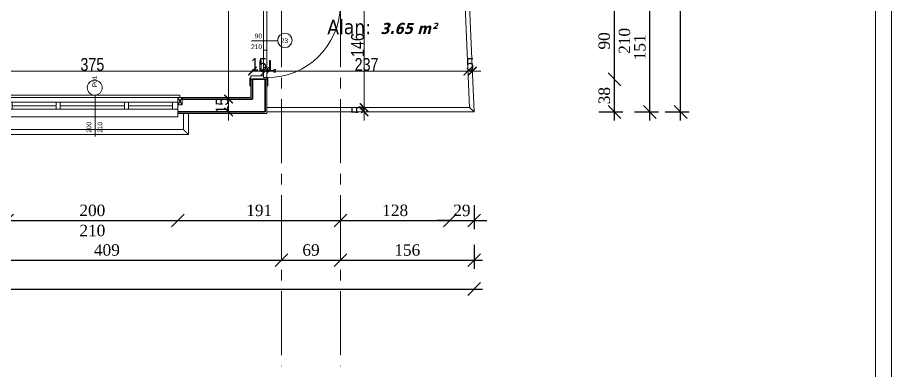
# Model space of a CAD drawing. Header units: millimetres. Extents: x 1373 to 40779, y 1939 to 6439.
# Drawn here: x 15145 to 16168, y 2921 to 3334 of the extents above; entities that cross this region are included whole.
import ezdxf

# ---------------------------------------------------------------- set-up
doc = ezdxf.new("R2010")
doc.units = ezdxf.units.MM
doc.linetypes.add('IMPORT-CENTER2', pattern=[112.5, 75, -12.5, 12.5, -12.5])
for name, color, linetype, lineweight in [('A-ANNO-DIMS', 211, 'Continuous', 18), ('A-AREA-IDEN', 2, 'Continuous', 18), ('A-DOOR', 31, 'Continuous', 18), ('A-DOOR-FRAM', 31, 'Continuous', 18), ('A-DOOR-IDEN', 31, 'Continuous', 18), ('A-FLOR-HRAL', 11, 'Continuous', 18), ('A-GLAZ', 151, 'Continuous', 18), ('A-GLAZ-IDEN', 152, 'Continuous', 18), ('A-GLAZ-SILL', 1, 'Continuous', 9), ('A-WALL', 20, 'Continuous', 9), ('A-WALL-FNSH', 113, 'Continuous', 18), ('ESYA', 3, 'Continuous', 25), ('OLCUIC', 241, 'Continuous', 20), ('S-GRID', 252, 'IMPORT-CENTER2', 5)]:
    doc.layers.add(name, color=color, linetype=linetype, lineweight=lineweight)
doc.layers.add('MASSE', color=7, linetype='Continuous')
doc.styles.add('50', font='arial.ttf', dxfattribs={"width": 0.8})
doc.styles.add('Arial_4', font='arial.ttf', dxfattribs={"height": 5.5})
doc.styles.add('Tahoma_6', font='tahoma.ttf', dxfattribs={"height": 0.17})
doc.styles.add('Tahoma_B_I', font='', dxfattribs={"height": 11})
doc.styles.add('Times New Roman', font='times.ttf', dxfattribs={"height": 13.4})
doc.styles.get('Tahoma_B_I').set_extended_font_data('Tahoma', italic=True, bold=True)
doc.dimstyles.new('2_0_mm_-_Arial', dxfattribs={"dimscale": 30.48, "dimtxt": 14.029207, "dimasz": 0.492126, "dimexe": 0.328084, "dimexo": 0.625, "dimgap": 0.164042, "dimtad": 1, "dimdec": 0, "dimtxsty": 'Times New Roman', "dimblk1": 'OBLIQUE', "dimblk2": 'OBLIQUE', "dimsah": 1, "dimcen": 2.5, "dimdle": 0.328084, "dimazin": 3, "dimtfac": 1, "dimtix": 1, "dimtmove": 0, "dimatfit": 3, "dimfxl": 0.656168, "dimfxlon": 1, "dimtvp": 1, "dimarcsym": 2})
doc.dimstyles.new('2_0_mm_-_Arial_2', dxfattribs={"dimscale": 30.48, "dimtxt": 14.029207, "dimasz": 0.492126, "dimexe": 0.328084, "dimexo": 0.625, "dimgap": 0.164042, "dimtad": 1, "dimdec": 0, "dimtxsty": 'Times New Roman', "dimblk1": 'OBLIQUE', "dimblk2": 'OBLIQUE', "dimsah": 1, "dimcen": 2.5, "dimdle": 0.328084, "dimazin": 3, "dimtfac": 1, "dimtix": 1, "dimtmove": 0, "dimatfit": 3, "dimfxl": 0.656168, "dimfxlon": 1, "dimtvp": 1, "dimarcsym": 2})
doc.dimstyles.new('NERGİS', dxfattribs={"dimtxt": 15, "dimasz": 10, "dimexe": 20, "dimexo": 150, "dimgap": 0, "dimtad": 1, "dimdec": 0, "dimzin": 1, "dimtxsty": '50', "dimblk": 'ARCHTICK', "dimcen": 0, "dimse1": 1, "dimse2": 1, "dimclrd": 56, "dimclrt": 56, "dimazin": 3, "dimtfac": 1, "dimtdec": 0, "dimtix": 1, "dimtmove": 2, "dimatfit": 2, "dimldrblk": 'DOTSMALL', "dimlwd": 0, "dimlwe": -1, "dimarcsym": 0})

# ---------------------------------------------------------------- blocks, each defined once
blk = doc.blocks.new('_MB_KAPI_CAMLI_B - _m_kapı_90_camlı-2079224-1_ NORMAL KAT')
at = {"layer": 'A-DOOR'}
for p, q in [((-44, 95.5), (-48, 95.5)), ((-48, 95.5), (-48, 9.5)), ((-44, 9.5), (-44, 95.5)), ((29, 13.8), (18, 13.8)), ((18, 13.8), (18, 12.4)), ((18, 12.4), (29, 12.4)), ((28, 10.3), (28, 9.5)), ((28.1, 10.3), (28, 10.3)), ((28.7, 10.3), (28, 10.3)), ((28.5, 19.5), (28.5, 17.5)), ((28.5, 19.5), (30, 19.5)), ((28.5, 17.5), (30, 17.5)), ((28.7, 10.3), (31.3, 10.3)), ((28.8, 10.6), (28.8, 10.3)), ((28.9, 10.6), (28.8, 10.6)), ((31.2, 10.6), (28.8, 10.6)), ((29.3, 12.1), (29.3, 10.6)), ((29.5, 17.5), (29.5, 13.6)), ((30, 19.5), (31.5, 19.5)), ((30, 17.5), (31.5, 17.5)), ((30.5, 12.5), (30.5, 17.5)), ((30.7, 10.6), (30.7, 12.1)), ((31.2, 10.6), (31.1, 10.6)), ((31.2, 10.3), (31.2, 10.6)), ((32, 10.3), (31.3, 10.3)), ((31.5, 17.5), (31.5, 19.5)), ((32, 10.3), (31.9, 10.3)), ((32, 9.5), (32, 10.3)), ((-48, 9.5), (-44, 9.5)), ((6, 9.5), (-48, 9.5)), ((-48, 9.5), (-48, 5.5)), ((-48, 5.5), (6, 5.5)), ((6, 5.5), (6, 9.5)), ((6, 9.5), (26, 9.5)), ((26, 5.5), (6, 5.5)), ((29, 2.6), (18, 2.6)), ((18, 2.6), (18, 1.2)), ((18, 1.2), (29, 1.2)), ((38, 9.5), (26, 9.5)), ((26, 9.5), (26, 5.5)), ((26, 5.5), (38, 5.5)), ((27, 9.8), (27, 9.5)), ((27, 9.8), (28, 9.8)), ((28, 5.5), (28, 4.7)), ((28, 4.7), (28.7, 4.7)), ((28, 4.7), (28.1, 4.7)), ((31.3, 4.7), (28.7, 4.7)), ((28.8, 4.7), (28.8, 4.4)), ((28.8, 4.4), (31.2, 4.4)), ((28.8, 4.4), (28.9, 4.4)), ((29.3, 4.4), (29.3, 2.9)), ((30.7, 2.9), (30.7, 4.4)), ((31.1, 4.4), (31.2, 4.4)), ((31.2, 4.4), (31.2, 4.7)), ((31.3, 4.7), (32, 4.7)), ((31.9, 4.7), (32, 4.7)), ((32, 9.8), (33, 9.8)), ((32, 4.7), (32, 5.5)), ((33, 9.5), (33, 9.8)), ((40, 9.5), (38, 9.5)), ((38, 5.5), (38, 9.5))]:
    blk.add_line(p, q, dxfattribs=at)
at = {"layer": 'A-DOOR', "flags": 128}
for points in [[(28.2, 10.3), (28.2, 10.4), (28.3, 10.5), (28.3, 10.5), (28.3, 10.6), (28.4, 10.7), (28.4, 10.7), (28.5, 10.8), (28.5, 10.9), (28.6, 10.9), (28.7, 11), (28.7, 11), (28.8, 11.1), (28.8, 11.1), (28.9, 11.2), (29, 11.2), (29, 11.3), (29.1, 11.3), (29.2, 11.3), (29.2, 11.3)], [(30.7, 12.1), (30.7, 12.2), (30.7, 12.2), (30.7, 12.3), (30.7, 12.4), (30.7, 12.4), (30.7, 12.5), (30.6, 12.6), (30.6, 12.6), (30.6, 12.7), (30.6, 12.8), (30.5, 12.8), (30.5, 12.9), (30.5, 12.9), (30.4, 13), (30.4, 13.1), (30.4, 13.1), (30.3, 13.2), (30.3, 13.2), (30.2, 13.3), (30.2, 13.3), (30.1, 13.4), (30.1, 13.4), (30, 13.5), (30, 13.5), (29.9, 13.5), (29.9, 13.6), (29.8, 13.6), (29.7, 13.6), (29.7, 13.7), (29.6, 13.7), (29.6, 13.7), (29.5, 13.7), (29.4, 13.7), (29.4, 13.8), (29.3, 13.8), (29.2, 13.8), (29.2, 13.8), (29.1, 13.8), (29, 13.8), (29, 13.8)], [(29, 12.4), (29, 12.4), (29, 12.4), (29, 12.4), (29, 12.4), (29.1, 12.4), (29.1, 12.4), (29.1, 12.4), (29.1, 12.4), (29.1, 12.4), (29.1, 12.4), (29.1, 12.4), (29.1, 12.4), (29.1, 12.4), (29.2, 12.4), (29.2, 12.3), (29.2, 12.3), (29.2, 12.3), (29.2, 12.3), (29.2, 12.3), (29.2, 12.3), (29.2, 12.3), (29.2, 12.3), (29.2, 12.3), (29.2, 12.3), (29.3, 12.3), (29.3, 12.3), (29.3, 12.2), (29.3, 12.2), (29.3, 12.2), (29.3, 12.2), (29.3, 12.2), (29.3, 12.2), (29.3, 12.2), (29.3, 12.2), (29.3, 12.2), (29.3, 12.1), (29.3, 12.1), (29.3, 12.1), (29.3, 12.1), (29.3, 12.1)], [(29.2, 11.3), (29.2, 11.3), (29.2, 11.3), (29.2, 11.4), (29.3, 11.4), (29.3, 11.4), (29.3, 11.4), (29.3, 11.4)], [(30.7, 11.4), (30.7, 11.4), (30.7, 11.4), (30.7, 11.4), (30.7, 11.4), (30.8, 11.3), (30.8, 11.3), (30.8, 11.3), (30.8, 11.3)], [(30.8, 11.3), (30.9, 11.3), (30.9, 11.3), (31, 11.2), (31.1, 11.2), (31.2, 11.1), (31.2, 11.1), (31.3, 11), (31.3, 11), (31.4, 10.9), (31.5, 10.9), (31.5, 10.8), (31.6, 10.8), (31.6, 10.7), (31.7, 10.6), (31.7, 10.6), (31.7, 10.5), (31.8, 10.4), (31.8, 10.3), (31.8, 10.3)], [(28, 9.8), (28, 9.9), (28.1, 10), (28.1, 10), (28.1, 10.1)], [(29, 1.2), (29.1, 1.2), (29.1, 1.2), (29.2, 1.2), (29.3, 1.2), (29.3, 1.2), (29.4, 1.2), (29.5, 1.3), (29.5, 1.3), (29.6, 1.3), (29.7, 1.3), (29.7, 1.4), (29.8, 1.4), (29.8, 1.4), (29.9, 1.5), (30, 1.5), (30, 1.5), (30.1, 1.6), (30.1, 1.6), (30.2, 1.7), (30.2, 1.7), (30.3, 1.8), (30.3, 1.8), (30.4, 1.9), (30.4, 1.9), (30.4, 2), (30.5, 2), (30.5, 2.1), (30.5, 2.2), (30.6, 2.2), (30.6, 2.3), (30.6, 2.3), (30.6, 2.4), (30.6, 2.5), (30.7, 2.5), (30.7, 2.6), (30.7, 2.7), (30.7, 2.7), (30.7, 2.8), (30.7, 2.9), (30.7, 2.9)], [(29.3, 2.9), (29.3, 2.9), (29.3, 2.9), (29.3, 2.9), (29.3, 2.9), (29.3, 2.8), (29.3, 2.8), (29.3, 2.8), (29.3, 2.8), (29.3, 2.8), (29.3, 2.8), (29.3, 2.8), (29.3, 2.8), (29.3, 2.8), (29.3, 2.7), (29.2, 2.7), (29.2, 2.7), (29.2, 2.7), (29.2, 2.7), (29.2, 2.7), (29.2, 2.7), (29.2, 2.7), (29.2, 2.7), (29.2, 2.7), (29.2, 2.7), (29.2, 2.6), (29.2, 2.6), (29.1, 2.6), (29.1, 2.6), (29.1, 2.6), (29.1, 2.6), (29.1, 2.6), (29.1, 2.6), (29.1, 2.6), (29.1, 2.6), (29.1, 2.6), (29, 2.6), (29, 2.6), (29, 2.6), (29, 2.6), (29, 2.6)], [(31.9, 10), (31.9, 10), (32, 9.9), (32, 9.8), (32, 9.8)]]:
    blk.add_lwpolyline(points, dxfattribs=at)
at = {"layer": 'A-DOOR'}
blk.add_circle((-48.1, 10.3), 0.42, dxfattribs=at)
blk.add_arc((-48, 9.5), 86, 0, 88.6357, dxfattribs=at)
at = {"layer": 'A-DOOR-FRAM'}
for p, q in [((-48.5, 10.5), (-57.5, 10.5)), ((-57.5, 10.5), (-57.5, 9.5)), ((-48.5, 9.5), (-48.5, 10.5)), ((47.5, 10.5), (38.5, 10.5)), ((38.5, 10.5), (38.5, 9.5)), ((47.5, 9.5), (47.5, 10.5)), ((-57.5, 9.5), (-48.5, 9.5)), ((-48, 9.5), (-50, 9.5)), ((-50, 9.5), (-50, -9.5)), ((-48, 5.5), (-48, 9.5)), ((-46, 5.5), (-48, 5.5)), ((-46, -9.5), (-46, 5.5)), ((38, 5.5), (36, 5.5)), ((36, 5.5), (36, -9.5)), ((40, 9.5), (38, 9.5)), ((38, 9.5), (38, 5.5)), ((38.5, 9.5), (47.5, 9.5)), ((40, -9.5), (40, 9.5)), ((-48.5, -9.5), (-57.5, -9.5)), ((-57.5, -9.5), (-57.5, -10.5)), ((-50, -9.5), (-46, -9.5)), ((-48.5, -10.5), (-48.5, -9.5)), ((36, -9.5), (40, -9.5)), ((47.5, -9.5), (38.5, -9.5)), ((38.5, -9.5), (38.5, -10.5)), ((47.5, -10.5), (47.5, -9.5)), ((-57.5, -10.5), (-48.5, -10.5)), ((38.5, -10.5), (47.5, -10.5))]:
    blk.add_line(p, q, dxfattribs=at)
blk = doc.blocks.new('Tpl Variable Casement1 - _FRANSUZ-2080562-1_ NORMAL KAT')
at = {"layer": 'A-GLAZ'}
for p, q in [((-166.1, 34.9), (-166.1, 10.3)), ((59.1, 34.9), (-166.1, 34.9)), ((59.1, 10.3), (59.1, 34.9)), ((-160.1, 10.3), (-160.1, 28.9)), ((-160.1, 28.9), (53.1, 28.9)), ((53.1, 28.9), (53.1, 10.3)), ((-153.5, 14.1), (-153.5, -3)), ((46.5, 14.1), (-153.5, 14.1)), ((46.5, 14.1), (-153.5, 14.1)), ((-153.5, 14.1), (-153.5, -8.7)), ((46.5, -3), (46.5, 14.1)), ((46.5, -8.7), (46.5, 14.1)), ((-158.5, -8.4), (-153.5, 0.1)), ((-153.5, -8.4), (-158.5, 0.1)), ((-158.5, 0.1), (-158.5, -8.4)), ((-153.5, 0.1), (-158.5, 0.1)), ((46.5, 5.3), (-153.5, 5.3)), ((-153.5, 5.3), (-153.5, -3)), ((-153.5, -8.4), (-153.5, 0.1)), ((-147.5, -3), (-147.5, 5.3)), ((-147.5, 1.2), (-96, 1.2)), ((-96, -3), (-96, 5.3)), ((-91, -3), (-91, 5.3)), ((-91, 1.2), (-16, 1.2)), ((-16, -3), (-16, 5.3)), ((-11, -3), (-11, 5.3)), ((-11, 1.2), (40.5, 1.2)), ((40.5, -3), (40.5, 5.3)), ((46.5, -3), (46.5, 5.3)), ((51.5, -8.4), (46.5, 0.1)), ((46.5, -8.4), (51.5, 0.1)), ((46.5, -8.4), (46.5, 0.1)), ((46.5, 0.1), (51.5, 0.1)), ((51.5, 0.1), (51.5, -8.4)), ((-158.5, -8.4), (-153.5, -8.4)), ((-156, -8.7), (-156, -11.2)), ((-153.5, -3), (46.5, -3)), ((-153.5, -3), (46.5, -3)), ((-153.5, -8.7), (46.5, -8.7)), ((51.5, -8.4), (46.5, -8.4)), ((49, -11.2), (49, -8.7)), ((-156, -11.2), (49, -11.2))]:
    blk.add_line(p, q, dxfattribs=at)
for points in [[(-160.1, 28.9), (-160.1, 28.9), (-160.1, 29), (-160.3, 29.1), (-160.5, 29.3), (-160.6, 29.5), (-160.8, 29.7), (-161, 29.8), (-161.2, 30.1), (-161.5, 30.4), (-161.7, 30.6), (-161.9, 30.8), (-162.1, 30.9), (-162.3, 31.1), (-162.5, 31.3), (-162.7, 31.5), (-162.9, 31.7), (-163.1, 31.9), (-163.3, 32.1), (-163.5, 32.3), (-163.7, 32.5), (-163.8, 32.7), (-164, 32.9), (-164.2, 33.1), (-164.4, 33.2), (-164.6, 33.4), (-164.7, 33.6), (-164.9, 33.8), (-165.1, 34), (-165.3, 34.2), (-165.5, 34.3), (-165.7, 34.5), (-165.8, 34.7), (-166, 34.9), (-166.1, 34.9), (-166.1, 34.9)], [(53.1, 28.9), (53.1, 28.9), (53.1, 29), (53.3, 29.1), (53.5, 29.3), (53.6, 29.5), (53.8, 29.7), (54, 29.8), (54.2, 30.1), (54.5, 30.4), (54.7, 30.6), (54.9, 30.8), (55.1, 30.9), (55.3, 31.1), (55.5, 31.3), (55.7, 31.5), (55.9, 31.7), (56.1, 31.9), (56.3, 32.1), (56.5, 32.3), (56.7, 32.5), (56.8, 32.7), (57, 32.9), (57.2, 33.1), (57.4, 33.2), (57.6, 33.4), (57.7, 33.6), (57.9, 33.8), (58.1, 34), (58.3, 34.2), (58.5, 34.3), (58.7, 34.5), (58.8, 34.7), (59, 34.9), (59.1, 34.9), (59.1, 34.9)]]:
    blk.add_open_spline(points, degree=3, knots=[0, 0, 0, 0, 0.083333, 0.125, 0.166667, 0.208333, 0.229167, 0.25, 0.291667, 0.333333, 0.354167, 0.375, 0.395833, 0.416667, 0.4375, 0.458333, 0.479167, 0.5, 0.520833, 0.541667, 0.5625, 0.583333, 0.604167, 0.625, 0.645833, 0.666667, 0.6875, 0.708333, 0.75, 0.770833, 0.791667, 0.833333, 0.875, 0.916667, 1, 1, 1, 1], dxfattribs=at)
at = {"layer": 'A-GLAZ-SILL'}
for p, q in [((-153.5, 14.1), (-153.5, 10.5)), ((46.5, 14.1), (-153.5, 14.1)), ((46.5, 10.3), (46.5, 14.1))]:
    blk.add_line(p, q, dxfattribs=at)
blk = doc.blocks.new('Railing - Railing-2082305-1_ NORMAL KAT')
at = {"layer": 'A-FLOR-HRAL'}
for p, q in [((1257, -1083.2), (1263.3, -1227.6)), ((1268.6, -1232.7), (1262.1, -1083.2)), ((1263.3, -1227.6), (1026.1, -1227.6)), ((1263.3, -1227.6), (1268.6, -1232.7)), ((1026.1, -1232.7), (1268.6, -1232.7))]:
    blk.add_line(p, q, dxfattribs=at)
blk = doc.blocks.new('_MB_TASLAK_MAHALL_ETİKETİ_50_ÖL1 - _MB_1_100 ODA ETİKETİ 2-1849262-1_ NORMAL KAT')
at = {"layer": 'A-AREA-IDEN', "insert": (-0.117, 0.019), "char_height": 0.17, "width": 0.63333, "attachment_point": 1, "style": 'Tahoma_6'}
blk.add_mtext('Alan:', dxfattribs=at)
blk = doc.blocks.new('emrah_2mm - emrah_2mm-1801637-1_ NORMAL KAT')
at = {"layer": 'A-DOOR-IDEN'}
blk.add_line((0.22, 0), (-0.085, 0), dxfattribs=at)
blk.add_circle((0.305, 0.006), 0.0843, dxfattribs=at)
blk = doc.blocks.new('TR_Pencere_pozu_04_saga_uste_1_5mm - TR_Pencere_pozu_04_saga_uste_1_5mm-1434201-1_ NORMAL KAT')
at = {"layer": 'A-GLAZ-IDEN'}
blk.add_line((0.292, 0), (-0.19, 0), dxfattribs=at)
blk.add_circle((0.38, 0.004), 0.0878, dxfattribs=at)
blk = doc.blocks.new('_ArchTick')
at = {"color": 0, "linetype": 'ByBlock', "const_width": 0.15}
blk.add_lwpolyline([(-0.5, -0.5), (0.5, 0.5)], dxfattribs=at)
blk = doc.blocks.new('*D17774')
at = {"layer": 'Defpoints', "color": 0, "transparency": 16777216}
for p in [(15372.3, 3238.8), (15392.3, 3238.8), (15372.3, 3223.8)]:
    blk.add_point(p, dxfattribs=at)
at = {"layer": 'OLCUIC', "color": 56, "lineweight": 0, "transparency": 16777216}
for p, q in [((15392.3, 3238.8), (15392.3, 3248.8)), ((15392.3, 3223.8), (15392.3, 3238.8)), ((15392.3, 3223.8), (15392.3, 3213.8))]:
    blk.add_line(p, q, dxfattribs=at)
at = {"layer": 'OLCUIC', "color": 56, "lineweight": 0, "transparency": 16777216, "xscale": 10, "yscale": 10, "zscale": 10}
for p, rotation in [((15392.3, 3238.8), 270), ((15392.3, 3223.8), 90)]:
    blk.add_blockref('_ArchTick', p, dxfattribs=dict(at, rotation=rotation))
at = {"layer": 'OLCUIC', "color": 56, "transparency": 16777216, "insert": (15384.7, 3231.3), "char_height": 15, "width": 0.797, "attachment_point": 5, "rotation": 90, "style": '50'}
blk.add_mtext('15', dxfattribs=at)
blk = doc.blocks.new('_DotSmall')
at = {"layer": 'ESYA', "color": 0, "const_width": 0.5}
blk.add_lwpolyline([(-0.0625, 0, 1), (0.0625, 0, 1)], format="xyb", close=True, dxfattribs=at)
blk = doc.blocks.new('*D17775')
at = {"layer": 'Defpoints', "color": 0, "transparency": 16777216}
for p in [(15372.3, 3721.6), (15392.3, 3721.6), (15372.3, 3238.8)]:
    blk.add_point(p, dxfattribs=at)
at = {"layer": 'OLCUIC', "color": 56, "lineweight": 0, "transparency": 16777216}
blk.add_line((15392.3, 3238.8), (15392.3, 3721.6), dxfattribs=at)
at = {"layer": 'OLCUIC', "color": 56, "lineweight": 0, "transparency": 16777216, "xscale": 10, "yscale": 10, "zscale": 10}
for p, rotation in [((15392.3, 3721.6), 90), ((15392.3, 3238.8), 270)]:
    blk.add_blockref('_ArchTick', p, dxfattribs=dict(at, rotation=rotation))
at = {"layer": 'OLCUIC', "color": 56, "transparency": 16777216, "insert": (15384.7, 3480.2), "char_height": 15, "width": 1.195, "attachment_point": 5, "rotation": 90, "style": '50'}
blk.add_mtext('483', dxfattribs=at)
blk = doc.blocks.new('*D17787')
at = {"layer": 'Defpoints', "color": 0, "transparency": 16777216}
for p in [(15531, 3228.9), (15531, 3223.8), (15551, 3228.9)]:
    blk.add_point(p, dxfattribs=at)
at = {"layer": 'OLCUIC', "color": 56, "lineweight": 0, "transparency": 16777216}
for p, q in [((15551, 3228.9), (15551, 3238.9)), ((15551, 3223.8), (15551, 3228.9)), ((15551, 3223.8), (15551, 3213.8))]:
    blk.add_line(p, q, dxfattribs=at)
at = {"layer": 'OLCUIC', "color": 56, "lineweight": 0, "transparency": 16777216, "xscale": 10, "yscale": 10, "zscale": 10}
for p, rotation in [((15551, 3228.9), 270), ((15551, 3223.8), 90)]:
    blk.add_blockref('_ArchTick', p, dxfattribs=dict(at, rotation=rotation))
at = {"layer": 'OLCUIC', "color": 56, "transparency": 16777216, "insert": (15543.4, 3226.3), "char_height": 15, "width": 0.797, "attachment_point": 5, "rotation": 90, "style": '50'}
blk.add_mtext('5', dxfattribs=at)
blk = doc.blocks.new('*D17788')
at = {"layer": 'Defpoints', "color": 0, "transparency": 16777216}
for p in [(15531, 3375.3), (15551, 3375.3), (15531, 3228.9)]:
    blk.add_point(p, dxfattribs=at)
at = {"layer": 'OLCUIC', "color": 56, "lineweight": 0, "transparency": 16777216}
blk.add_line((15551, 3228.9), (15551, 3375.3), dxfattribs=at)
at = {"layer": 'OLCUIC', "color": 56, "lineweight": 0, "transparency": 16777216, "xscale": 10, "yscale": 10, "zscale": 10}
for p, rotation in [((15551, 3375.3), 90), ((15551, 3228.9), 270)]:
    blk.add_blockref('_ArchTick', p, dxfattribs=dict(at, rotation=rotation))
at = {"layer": 'OLCUIC', "color": 56, "transparency": 16777216, "insert": (15543.3, 3302.1), "char_height": 15, "width": 1.195, "attachment_point": 5, "rotation": 90, "style": '50'}
blk.add_mtext('146', dxfattribs=at)
blk = doc.blocks.new('*D17811')
at = {"layer": 'Defpoints', "color": 0, "transparency": 16777216}
for p in [(15045.4, 3291.6), (15420.2, 3291.6), (15420.2, 3271.6)]:
    blk.add_point(p, dxfattribs=at)
at = {"layer": 'OLCUIC', "color": 56, "lineweight": 0, "transparency": 16777216}
blk.add_line((15045.4, 3271.6), (15420.2, 3271.6), dxfattribs=at)
at = {"layer": 'OLCUIC', "color": 56, "lineweight": 0, "transparency": 16777216, "xscale": 10, "yscale": 10, "zscale": 10, "rotation": 180}
blk.add_blockref('_ArchTick', (15045.4, 3271.6), dxfattribs=at)
at = {"layer": 'OLCUIC', "color": 56, "lineweight": 0, "transparency": 16777216, "xscale": 10, "yscale": 10, "zscale": 10}
blk.add_blockref('_ArchTick', (15420.2, 3271.6), dxfattribs=at)
at = {"layer": 'OLCUIC', "color": 56, "transparency": 16777216, "insert": (15232.8, 3279.3), "char_height": 15, "width": 1.195, "attachment_point": 5, "style": '50'}
blk.add_mtext('375', dxfattribs=at)
blk = doc.blocks.new('*D17812')
at = {"layer": 'Defpoints', "color": 0, "transparency": 16777216}
for p in [(15420.2, 3291.6), (15435.2, 3291.6), (15435.2, 3271.6)]:
    blk.add_point(p, dxfattribs=at)
at = {"layer": 'OLCUIC', "color": 56, "lineweight": 0, "transparency": 16777216}
for p, q in [((15420.2, 3271.6), (15410.2, 3271.6)), ((15420.2, 3271.6), (15435.2, 3271.6)), ((15435.2, 3271.6), (15445.2, 3271.6))]:
    blk.add_line(p, q, dxfattribs=at)
at = {"layer": 'OLCUIC', "color": 56, "lineweight": 0, "transparency": 16777216, "xscale": 10, "yscale": 10, "zscale": 10}
blk.add_blockref('_ArchTick', (15420.2, 3271.6), dxfattribs=at)
at = {"layer": 'OLCUIC', "color": 56, "lineweight": 0, "transparency": 16777216, "xscale": 10, "yscale": 10, "zscale": 10, "rotation": 180}
blk.add_blockref('_ArchTick', (15435.2, 3271.6), dxfattribs=at)
at = {"layer": 'OLCUIC', "color": 56, "transparency": 16777216, "insert": (15427.7, 3279.3), "char_height": 15, "width": 0.797, "attachment_point": 5, "style": '50'}
blk.add_mtext('15', dxfattribs=at)
blk = doc.blocks.new('_Oblique')
at = {"color": 0, "linetype": 'ByBlock', "lineweight": -2}
blk.add_line((-0.5, -0.5), (0.5, 0.5), dxfattribs=at)
blk = doc.blocks.new('*D17916')
at = {"layer": 'A-ANNO-DIMS', "color": 0, "lineweight": -2, "transparency": 16777216}
for p, q in [((15844, 3213.8), (15844, 3272)), ((15825.9, 3223.8), (15854, 3223.8))]:
    blk.add_line(p, q, dxfattribs=at)
at = {"layer": 'Defpoints', "color": 0, "transparency": 16777216}
for p in [(15824, 3262), (15844, 3262), (15824, 3223.8)]:
    blk.add_point(p, dxfattribs=at)
at = {"layer": 'A-ANNO-DIMS', "color": 0, "lineweight": -2, "transparency": 16777216, "xscale": 15, "yscale": 15, "zscale": 15}
for p, rotation in [((15844, 3262), 90), ((15844, 3223.8), 270)]:
    blk.add_blockref('_Oblique', p, dxfattribs=dict(at, rotation=rotation))
at = {"layer": 'A-ANNO-DIMS', "color": 0, "transparency": 16777216, "insert": (15832.2, 3242.9), "char_height": 13.4, "width": 36.43, "attachment_point": 5, "rotation": 90, "style": 'Times New Roman'}
blk.add_mtext('\\A1;38', dxfattribs=at)
blk = doc.blocks.new('*D17917')
at = {"layer": 'A-ANNO-DIMS', "color": 0, "lineweight": -2, "transparency": 16777216}
blk.add_line((15844, 3252), (15844, 3362), dxfattribs=at)
at = {"layer": 'Defpoints', "color": 0, "transparency": 16777216}
for p in [(15824, 3352), (15844, 3352), (15824, 3262)]:
    blk.add_point(p, dxfattribs=at)
at = {"layer": 'A-ANNO-DIMS', "color": 0, "lineweight": -2, "transparency": 16777216, "xscale": 15, "yscale": 15, "zscale": 15}
for p, rotation in [((15844, 3352), 90), ((15844, 3262), 270)]:
    blk.add_blockref('_Oblique', p, dxfattribs=dict(at, rotation=rotation))
at = {"layer": 'A-ANNO-DIMS', "color": 0, "transparency": 16777216, "char_height": 13.4, "width": 24.287, "attachment_point": 5, "rotation": 90, "style": 'Times New Roman'}
for s, insert in [('\\A1;90', (15832.1, 3307)), ('\\A1;210', (15855.8, 3307))]:
    blk.add_mtext(s, dxfattribs=dict(at, insert=insert))
blk = doc.blocks.new('*D17927')
at = {"layer": 'A-ANNO-DIMS', "color": 0, "lineweight": -2, "transparency": 16777216}
for p, q in [((15885.5, 3213.8), (15885.5, 3385.3)), ((15867.4, 3223.8), (15895.5, 3223.8))]:
    blk.add_line(p, q, dxfattribs=at)
at = {"layer": 'Defpoints', "color": 0, "transparency": 16777216}
for p in [(15865.5, 3375.3), (15885.5, 3375.3), (15865.5, 3223.8)]:
    blk.add_point(p, dxfattribs=at)
at = {"layer": 'A-ANNO-DIMS', "color": 0, "lineweight": -2, "transparency": 16777216, "xscale": 15, "yscale": 15, "zscale": 15}
for p, rotation in [((15885.5, 3375.3), 90), ((15885.5, 3223.8), 270)]:
    blk.add_blockref('_Oblique', p, dxfattribs=dict(at, rotation=rotation))
at = {"layer": 'A-ANNO-DIMS', "color": 0, "transparency": 16777216, "insert": (15873.7, 3299.5), "char_height": 13.4, "width": 24.287, "attachment_point": 5, "rotation": 90, "style": 'Times New Roman'}
blk.add_mtext('\\A1;151', dxfattribs=at)
blk = doc.blocks.new('*D17936')
at = {"layer": 'A-ANNO-DIMS', "color": 0, "lineweight": -2, "transparency": 16777216}
for p, q in [((15921.5, 3213.8), (15921.5, 5072.1)), ((15903.4, 3223.8), (15931.5, 3223.8))]:
    blk.add_line(p, q, dxfattribs=at)
at = {"layer": 'Defpoints', "color": 0, "transparency": 16777216}
for p in [(15901.5, 5062.1), (15921.5, 5062.1), (15901.5, 3223.8)]:
    blk.add_point(p, dxfattribs=at)
at = {"layer": 'A-ANNO-DIMS', "color": 0, "lineweight": -2, "transparency": 16777216, "xscale": 15, "yscale": 15, "zscale": 15}
for p, rotation in [((15921.5, 5062.1), 90), ((15921.5, 3223.8), 270)]:
    blk.add_blockref('_Oblique', p, dxfattribs=dict(at, rotation=rotation))
at = {"layer": 'A-ANNO-DIMS', "color": 0, "transparency": 16777216, "insert": (15909.7, 4142.9), "char_height": 13.4, "width": 36.43, "attachment_point": 5, "rotation": 90, "style": 'Times New Roman'}
blk.add_mtext('\\A1;1838', dxfattribs=at)
blk = doc.blocks.new('*D17946')
at = {"layer": 'A-ANNO-DIMS', "color": 0, "lineweight": -2, "transparency": 16777216}
blk.add_line((15035.4, 3050.3), (15464.2, 3050.3), dxfattribs=at)
at = {"layer": 'Defpoints', "color": 0, "transparency": 16777216}
for p in [(15045.4, 3070.3), (15454.2, 3070.3), (15454.2, 3050.3)]:
    blk.add_point(p, dxfattribs=at)
at = {"layer": 'A-ANNO-DIMS', "color": 0, "lineweight": -2, "transparency": 16777216, "xscale": 15, "yscale": 15, "zscale": 15, "rotation": 180}
blk.add_blockref('_Oblique', (15045.4, 3050.3), dxfattribs=at)
at = {"layer": 'A-ANNO-DIMS', "color": 0, "lineweight": -2, "transparency": 16777216, "xscale": 15, "yscale": 15, "zscale": 15}
blk.add_blockref('_Oblique', (15454.2, 3050.3), dxfattribs=at)
at = {"layer": 'A-ANNO-DIMS', "color": 0, "transparency": 16777216, "insert": (15249.8, 3062.1), "char_height": 13.4, "width": 24.287, "attachment_point": 5, "style": 'Times New Roman'}
blk.add_mtext('\\A1;409', dxfattribs=at)
blk = doc.blocks.new('*D17947')
at = {"layer": 'A-ANNO-DIMS', "color": 0, "lineweight": -2, "transparency": 16777216}
blk.add_line((15444.2, 3050.3), (15533.4, 3050.3), dxfattribs=at)
at = {"layer": 'Defpoints', "color": 0, "transparency": 16777216}
for p in [(15454.2, 3070.3), (15523.4, 3070.3), (15523.4, 3050.3)]:
    blk.add_point(p, dxfattribs=at)
at = {"layer": 'A-ANNO-DIMS', "color": 0, "lineweight": -2, "transparency": 16777216, "xscale": 15, "yscale": 15, "zscale": 15, "rotation": 180}
blk.add_blockref('_Oblique', (15454.2, 3050.3), dxfattribs=at)
at = {"layer": 'A-ANNO-DIMS', "color": 0, "lineweight": -2, "transparency": 16777216, "xscale": 15, "yscale": 15, "zscale": 15}
blk.add_blockref('_Oblique', (15523.4, 3050.3), dxfattribs=at)
at = {"layer": 'A-ANNO-DIMS', "color": 0, "transparency": 16777216, "insert": (15488.8, 3062.1), "char_height": 13.4, "width": 36.43, "attachment_point": 5, "style": 'Times New Roman'}
blk.add_mtext('\\A1;69', dxfattribs=at)
blk = doc.blocks.new('*D17948')
at = {"layer": 'A-ANNO-DIMS', "color": 0, "lineweight": -2, "transparency": 16777216}
for p, q in [((15679.7, 3068.4), (15679.7, 3040.3)), ((15513.4, 3050.3), (15689.7, 3050.3))]:
    blk.add_line(p, q, dxfattribs=at)
at = {"layer": 'Defpoints', "color": 0, "transparency": 16777216}
for p in [(15523.4, 3070.3), (15679.7, 3070.3), (15679.7, 3050.3)]:
    blk.add_point(p, dxfattribs=at)
at = {"layer": 'A-ANNO-DIMS', "color": 0, "lineweight": -2, "transparency": 16777216, "xscale": 15, "yscale": 15, "zscale": 15, "rotation": 180}
blk.add_blockref('_Oblique', (15523.4, 3050.3), dxfattribs=at)
at = {"layer": 'A-ANNO-DIMS', "color": 0, "lineweight": -2, "transparency": 16777216, "xscale": 15, "yscale": 15, "zscale": 15}
blk.add_blockref('_Oblique', (15679.7, 3050.3), dxfattribs=at)
at = {"layer": 'A-ANNO-DIMS', "color": 0, "transparency": 16777216, "insert": (15601.5, 3062.1), "char_height": 13.4, "width": 24.287, "attachment_point": 5, "style": 'Times New Roman'}
blk.add_mtext('\\A1;156', dxfattribs=at)
blk = doc.blocks.new('*D17960')
at = {"layer": 'A-ANNO-DIMS', "color": 0, "lineweight": -2, "transparency": 16777216}
blk.add_line((15122.8, 3096.7), (15342.8, 3096.7), dxfattribs=at)
at = {"layer": 'Defpoints', "color": 0, "transparency": 16777216}
for p in [(15132.8, 3116.7), (15332.8, 3116.7), (15332.8, 3096.7)]:
    blk.add_point(p, dxfattribs=at)
at = {"layer": 'A-ANNO-DIMS', "color": 0, "lineweight": -2, "transparency": 16777216, "xscale": 15, "yscale": 15, "zscale": 15, "rotation": 180}
blk.add_blockref('_Oblique', (15132.8, 3096.7), dxfattribs=at)
at = {"layer": 'A-ANNO-DIMS', "color": 0, "lineweight": -2, "transparency": 16777216, "xscale": 15, "yscale": 15, "zscale": 15}
blk.add_blockref('_Oblique', (15332.8, 3096.7), dxfattribs=at)
at = {"layer": 'A-ANNO-DIMS', "color": 0, "transparency": 16777216, "char_height": 13.4, "width": 36.43, "attachment_point": 5, "style": 'Times New Roman'}
for s, insert in [('\\A1;200', (15232.8, 3108.5)), ('\\A1;210', (15232.8, 3084.9))]:
    blk.add_mtext(s, dxfattribs=dict(at, insert=insert))
blk = doc.blocks.new('*D17961')
at = {"layer": 'A-ANNO-DIMS', "color": 0, "lineweight": -2, "transparency": 16777216}
blk.add_line((15322.8, 3096.7), (15533.4, 3096.7), dxfattribs=at)
at = {"layer": 'Defpoints', "color": 0, "transparency": 16777216}
for p in [(15332.8, 3116.7), (15523.4, 3116.7), (15523.4, 3096.7)]:
    blk.add_point(p, dxfattribs=at)
at = {"layer": 'A-ANNO-DIMS', "color": 0, "lineweight": -2, "transparency": 16777216, "xscale": 15, "yscale": 15, "zscale": 15, "rotation": 180}
blk.add_blockref('_Oblique', (15332.8, 3096.7), dxfattribs=at)
at = {"layer": 'A-ANNO-DIMS', "color": 0, "lineweight": -2, "transparency": 16777216, "xscale": 15, "yscale": 15, "zscale": 15}
blk.add_blockref('_Oblique', (15523.4, 3096.7), dxfattribs=at)
at = {"layer": 'A-ANNO-DIMS', "color": 0, "transparency": 16777216, "insert": (15428.1, 3108.5), "char_height": 13.4, "width": 24.287, "attachment_point": 5, "style": 'Times New Roman'}
blk.add_mtext('\\A1;191', dxfattribs=at)
blk = doc.blocks.new('*D17962')
at = {"layer": 'A-ANNO-DIMS', "color": 0, "lineweight": -2, "transparency": 16777216}
blk.add_line((15513.4, 3096.7), (15661.2, 3096.7), dxfattribs=at)
at = {"layer": 'Defpoints', "color": 0, "transparency": 16777216}
for p in [(15523.4, 3116.7), (15651.2, 3116.7), (15651.2, 3096.7)]:
    blk.add_point(p, dxfattribs=at)
at = {"layer": 'A-ANNO-DIMS', "color": 0, "lineweight": -2, "transparency": 16777216, "xscale": 15, "yscale": 15, "zscale": 15, "rotation": 180}
blk.add_blockref('_Oblique', (15523.4, 3096.7), dxfattribs=at)
at = {"layer": 'A-ANNO-DIMS', "color": 0, "lineweight": -2, "transparency": 16777216, "xscale": 15, "yscale": 15, "zscale": 15}
blk.add_blockref('_Oblique', (15651.2, 3096.7), dxfattribs=at)
at = {"layer": 'A-ANNO-DIMS', "color": 0, "transparency": 16777216, "insert": (15587.3, 3108.5), "char_height": 13.4, "width": 36.43, "attachment_point": 5, "style": 'Times New Roman'}
blk.add_mtext('\\A1;128', dxfattribs=at)
blk = doc.blocks.new('*D17963')
at = {"layer": 'A-ANNO-DIMS', "color": 0, "lineweight": -2, "transparency": 16777216}
for p, q in [((15679.7, 3114.8), (15679.7, 3086.7)), ((15651.2, 3096.7), (15636.2, 3096.7)), ((15651.2, 3096.7), (15679.7, 3096.7)), ((15679.7, 3096.7), (15694.7, 3096.7))]:
    blk.add_line(p, q, dxfattribs=at)
at = {"layer": 'Defpoints', "color": 0, "transparency": 16777216}
for p in [(15651.2, 3116.7), (15679.7, 3116.7), (15679.7, 3096.7)]:
    blk.add_point(p, dxfattribs=at)
at = {"layer": 'A-ANNO-DIMS', "color": 0, "lineweight": -2, "transparency": 16777216, "xscale": 15, "yscale": 15, "zscale": 15}
blk.add_blockref('_Oblique', (15651.2, 3096.7), dxfattribs=at)
at = {"layer": 'A-ANNO-DIMS', "color": 0, "lineweight": -2, "transparency": 16777216, "xscale": 15, "yscale": 15, "zscale": 15, "rotation": 180}
blk.add_blockref('_Oblique', (15679.7, 3096.7), dxfattribs=at)
at = {"layer": 'A-ANNO-DIMS', "color": 0, "transparency": 16777216, "insert": (15665.4, 3108.5), "char_height": 13.4, "width": 24.287, "attachment_point": 5, "style": 'Times New Roman'}
blk.add_mtext('\\A1;29', dxfattribs=at)
blk = doc.blocks.new('*D17964')
at = {"layer": 'A-ANNO-DIMS', "color": 0, "lineweight": -2, "transparency": 16777216}
for p, q in [((13305.7, 3034.6), (13305.7, 3006.5)), ((13295.7, 3016.5), (15689.7, 3016.5))]:
    blk.add_line(p, q, dxfattribs=at)
at = {"layer": 'Defpoints', "color": 0, "transparency": 16777216}
for p in [(13305.7, 3036.5), (15679.7, 3036.5), (15679.7, 3016.5)]:
    blk.add_point(p, dxfattribs=at)
at = {"layer": 'A-ANNO-DIMS', "color": 0, "lineweight": -2, "transparency": 16777216, "xscale": 15, "yscale": 15, "zscale": 15, "rotation": 180}
blk.add_blockref('_Oblique', (13305.7, 3016.5), dxfattribs=at)
at = {"layer": 'A-ANNO-DIMS', "color": 0, "lineweight": -2, "transparency": 16777216, "xscale": 15, "yscale": 15, "zscale": 15}
blk.add_blockref('_Oblique', (15679.7, 3016.5), dxfattribs=at)
at = {"layer": 'A-ANNO-DIMS', "color": 0, "transparency": 16777216, "insert": (14492.7, 3028.3), "char_height": 13.4, "width": 36.43, "attachment_point": 5, "style": 'Times New Roman'}
blk.add_mtext('\\A1;2374', dxfattribs=at)
blk = doc.blocks.new('*D18144')
at = {"layer": 'Defpoints', "color": 0, "transparency": 16777216}
for p in [(15435.2, 3291.6), (15672.5, 3271.6), (15672.5, 3271.6)]:
    blk.add_point(p, dxfattribs=at)
at = {"layer": 'MASSE', "color": 56, "lineweight": 0, "transparency": 16777216}
blk.add_line((15435.2, 3271.6), (15672.5, 3271.6), dxfattribs=at)
at = {"layer": 'MASSE', "color": 56, "lineweight": 0, "transparency": 16777216, "xscale": 10, "yscale": 10, "zscale": 10, "rotation": 180}
blk.add_blockref('_ArchTick', (15435.2, 3271.6), dxfattribs=at)
at = {"layer": 'MASSE', "color": 56, "lineweight": 0, "transparency": 16777216, "xscale": 10, "yscale": 10, "zscale": 10}
blk.add_blockref('_ArchTick', (15672.5, 3271.6), dxfattribs=at)
at = {"layer": 'MASSE', "color": 56, "transparency": 16777216, "insert": (15553.8, 3279.3), "char_height": 15, "attachment_point": 5, "style": '50'}
blk.add_mtext('237', dxfattribs=at)
blk = doc.blocks.new('*D18145')
at = {"layer": 'Defpoints', "color": 0, "transparency": 16777216}
for p in [(15672.5, 3271.6), (15677.6, 3271.6), (15677.6, 3271.4)]:
    blk.add_point(p, dxfattribs=at)
at = {"layer": 'MASSE', "color": 56, "lineweight": 0, "transparency": 16777216}
for p, q in [((15672.5, 3271.6), (15662.5, 3271.6)), ((15672.5, 3271.6), (15677.6, 3271.6)), ((15677.6, 3271.6), (15687.6, 3271.6))]:
    blk.add_line(p, q, dxfattribs=at)
at = {"layer": 'MASSE', "color": 56, "lineweight": 0, "transparency": 16777216, "xscale": 10, "yscale": 10, "zscale": 10}
blk.add_blockref('_ArchTick', (15672.5, 3271.6), dxfattribs=at)
at = {"layer": 'MASSE', "color": 56, "lineweight": 0, "transparency": 16777216, "xscale": 10, "yscale": 10, "zscale": 10, "rotation": 180}
blk.add_blockref('_ArchTick', (15677.6, 3271.6), dxfattribs=at)
at = {"layer": 'MASSE', "color": 56, "transparency": 16777216, "insert": (15675, 3279.3), "char_height": 15, "attachment_point": 5, "style": '50'}
blk.add_mtext('5', dxfattribs=at)

msp = doc.modelspace()

# ---------------------------------------------------------------- linework, layer by layer
at = {"layer": 'A-ANNO-DIMS', "lineweight": 18, "ltscale": 2}
for points in [[(12852.2, 1972.4), (16168.4, 1969.9), (16168.4, 6402.4), (12852.2, 6404.9)], [(12870.9, 1991.1), (16149.6, 1988.7), (16149.6, 6383.7), (12870.9, 6386.1)]]:
    msp.add_lwpolyline(points, close=True, dxfattribs=at)
at = {"layer": 'A-WALL', "lineweight": 35}
for p, q in [((15435.2, 3262), (15420.2, 3262)), ((15420.2, 3262), (15420.2, 3238.8)), ((15435.2, 3262), (15435.2, 3223.8)), ((15420.2, 3238.8), (15337.8, 3238.8)), ((15435.2, 3223.8), (15332.8, 3223.8))]:
    msp.add_line(p, q, dxfattribs=at)
at = {"layer": 'A-WALL-FNSH', "color": 7, "lineweight": 9}
for p, q in [((15420.2, 3262), (15418.2, 3262)), ((15418.2, 3262), (15418.2, 3240.8)), ((15437.2, 3262), (15435.2, 3262)), ((15437.2, 3221.8), (15437.2, 3262)), ((15418.2, 3240.8), (15332.8, 3240.8)), ((15332.8, 3221.8), (15437.2, 3221.8))]:
    msp.add_line(p, q, dxfattribs=at)
at = {"layer": 'S-GRID', "lineweight": 18}
for p, q in [((15454.2, 5376.4), (15454.2, 2926.1)), ((15523.4, 5376.4), (15523.4, 2926.1))]:
    msp.add_line(p, q, dxfattribs=at)

# ---------------------------------------------------------------- block references
at = {"layer": 'A-AREA-IDEN', "xscale": 99.99999999999993, "yscale": 99.99999999999993, "zscale": 99.99999999999993}
msp.add_blockref('_MB_TASLAK_MAHALL_ETİKETİ_50_ÖL1 - _MB_1_100 ODA ETİKETİ 2-1849262-1_ NORMAL KAT', (15519.6, 3329.9), dxfattribs=at)
at = {"layer": 'A-DOOR', "rotation": 269.9999999999999}
msp.add_blockref('_MB_KAPI_CAMLI_B - _m_kapı_90_camlı-2079224-1_ NORMAL KAT', (15427.7, 3302), dxfattribs=at)
at = {"layer": 'A-DOOR-IDEN', "xscale": 99.99999999999993, "yscale": 99.99999999999993, "zscale": 99.99999999999993}
msp.add_blockref('emrah_2mm - emrah_2mm-1801637-1_ NORMAL KAT', (15427.7, 3307), dxfattribs=at)
at = {"layer": 'A-FLOR-HRAL'}
msp.add_blockref('Railing - Railing-2082305-1_ NORMAL KAT', (14411.1, 4456.5), dxfattribs=at)
at = {"layer": 'A-GLAZ', "rotation": 180}
msp.add_blockref('Tpl Variable Casement1 - _FRANSUZ-2080562-1_ NORMAL KAT', (15179.3, 3232.2), dxfattribs=at)
at = {"layer": 'A-GLAZ-IDEN', "xscale": 99.99999999999993, "yscale": 99.99999999999993, "zscale": 99.99999999999993, "rotation": 89.99999999999991}
msp.add_blockref('TR_Pencere_pozu_04_saga_uste_1_5mm - TR_Pencere_pozu_04_saga_uste_1_5mm-1434201-1_ NORMAL KAT', (15236, 3214.2), dxfattribs=at)

# ---------------------------------------------------------------- texts
at = {"layer": 'A-AREA-IDEN', "insert": (15570, 3328.1), "char_height": 13, "width": 86.582, "attachment_point": 1, "style": 'Tahoma_B_I'}
msp.add_mtext('3.65 m²', dxfattribs=at)
at = {"layer": 'A-DOOR-IDEN', "char_height": 5.5, "attachment_point": 1, "style": 'Arial_4'}
for s, insert, width in [('90', (15422.9, 3315.4), 9.62), ('23', (15453.4, 3310), 9.62), ('210', (15418.6, 3302.9), 14.43)]:
    msp.add_mtext(s, dxfattribs=dict(at, insert=insert, width=width))
at = {"layer": 'A-GLAZ-IDEN', "char_height": 5.5, "width": 14.43, "attachment_point": 1, "rotation": 90, "style": 'Arial_4'}
for s, insert in [('P01', (15232.8, 3252.8)), ('200', (15226, 3199.4)), ('210', (15238.9, 3199.4))]:
    msp.add_mtext(s, dxfattribs=dict(at, insert=insert))

# ---------------------------------------------------------------- dimensions: what is measured, and where the dimension line sits
at = {"layer": 'A-ANNO-DIMS'}
for base, p1, p2, dimstyle, override, picture, middle in [((15921.5, 5062.1), (15901.5, 3223.8), (15901.5, 5062.1), '2_0_mm_-_Arial_2', {"dimse1": 0, "dimse2": 1, "dimfxl": 1838.28041}, '*D17936', (15909.7, 4142.9)), ((15885.5037, 3375.2824), (15865.5037, 3223.8066), (15865.5037, 3375.2824), '2_0_mm_-_Arial', {"dimse1": 0, "dimse2": 1, "dimfxl": 151.475817}, '*D17927', (15873.6877, 3299.5445)), ((15844, 3262), (15824, 3223.8), (15824, 3262), '2_0_mm_-_Arial', {"dimse1": 0, "dimse2": 1, "dimfxl": 38.237909}, '*D17916', (15832.2, 3242.9))]:
    dim = msp.add_linear_dim(base=base, p1=p1, p2=p2, angle=90, dimstyle=dimstyle, override=override, dxfattribs=at)
    dim.commit()
    dim.dimension.update_dxf_attribs({"geometry": picture, "text_midpoint": middle})
dim = msp.add_linear_dim(base=(15844, 3352), p1=(15824, 3262), p2=(15824, 3352), angle=90, text='<>\\X210', dimstyle='2_0_mm_-_Arial', override={"dimse1": 1, "dimse2": 1, "dimfxl": 90}, dxfattribs=at)
dim.commit()
dim.dimension.update_dxf_attribs({"geometry": '*D17917', "text_midpoint": (15844, 3307)})
dim = msp.add_linear_dim(base=(15332.8, 3096.7), p1=(15132.8, 3116.7), p2=(15332.8, 3116.7), text='<>\\X210', dimstyle='2_0_mm_-_Arial_2', override={"dimse1": 1, "dimse2": 1, "dimfxl": 200}, dxfattribs=at)
dim.commit()
dim.dimension.update_dxf_attribs({"geometry": '*D17960', "text_midpoint": (15232.8, 3096.7)})
for base, p1, p2, override, picture, middle in [((15523.4, 3096.7), (15332.8, 3116.7), (15523.4, 3116.7), {"dimse1": 1, "dimse2": 1, "dimfxl": 190.611064}, '*D17961', (15428.1, 3108.5)), ((15651.2, 3096.7), (15523.4, 3116.7), (15651.2, 3116.7), {"dimse1": 1, "dimse2": 1, "dimfxl": 127.756648}, '*D17962', (15587.3, 3108.5)), ((15679.6599, 3096.6792), (15651.1561, 3116.6792), (15679.6599, 3116.6792), {"dimse1": 1, "dimse2": 0, "dimfxl": 28.503837}, '*D17963', (15665.408, 3108.5144)), ((15454.2, 3050.3), (15045.4, 3070.3), (15454.2, 3070.3), {"dimse1": 1, "dimse2": 1, "dimfxl": 408.759004}, '*D17946', (15249.8, 3062.1)), ((15523.4, 3050.3), (15454.2, 3070.3), (15523.4, 3070.3), {"dimse1": 1, "dimse2": 1, "dimfxl": 69.219772}, '*D17947', (15488.8, 3062.1)), ((15679.7, 3050.3), (15523.4, 3070.3), (15679.7, 3070.3), {"dimse1": 1, "dimse2": 0, "dimfxl": 156.260486}, '*D17948', (15601.5, 3062.1)), ((15679.7, 3016.5), (13305.7, 3036.5), (15679.7, 3036.5), {"dimse1": 0, "dimse2": 1, "dimfxl": 2373.952709}, '*D17964', (14492.7, 3028.3))]:
    dim = msp.add_linear_dim(base=base, p1=p1, p2=p2, dimstyle='2_0_mm_-_Arial_2', override=override, dxfattribs=at)
    dim.commit()
    dim.dimension.update_dxf_attribs({"geometry": picture, "text_midpoint": middle})
at = {"layer": 'MASSE'}
for base, p1, p2, picture, middle in [((15672.5, 3271.6), (15435.2, 3291.6), (15672.5, 3271.6), '*D18144', (15553.8, 3279.3)), ((15677.6, 3271.6), (15672.5, 3271.6), (15677.6, 3271.4), '*D18145', (15675, 3279.3))]:
    dim = msp.add_linear_dim(base=base, p1=p1, p2=p2, dimstyle='NERGİS', dxfattribs=at)
    dim.commit()
    dim.dimension.update_dxf_attribs({"geometry": picture, "text_midpoint": middle})
at = {"layer": 'OLCUIC'}
for base, p1, p2, picture, middle in [((15392.3, 3721.6), (15372.3, 3238.8), (15372.3, 3721.6), '*D17775', (15384.7, 3480.2)), ((15551, 3375.3), (15531, 3228.9), (15531, 3375.3), '*D17788', (15543.3, 3302.1)), ((15392.3, 3238.8), (15372.3, 3223.8), (15372.3, 3238.8), '*D17774', (15384.7, 3231.3)), ((15551, 3228.9), (15531, 3223.8), (15531, 3228.9), '*D17787', (15543.4, 3226.3))]:
    dim = msp.add_linear_dim(base=base, p1=p1, p2=p2, angle=90, dimstyle='NERGİS', dxfattribs=at)
    dim.commit()
    dim.dimension.update_dxf_attribs({"geometry": picture, "text_midpoint": middle})
for base, p1, p2, picture, middle in [((15420.2, 3271.6), (15045.4, 3291.6), (15420.2, 3291.6), '*D17811', (15232.8, 3279.3)), ((15435.2, 3271.6), (15420.2, 3291.6), (15435.2, 3291.6), '*D17812', (15427.7, 3279.3))]:
    dim = msp.add_linear_dim(base=base, p1=p1, p2=p2, dimstyle='NERGİS', dxfattribs=at)
    dim.commit()
    dim.dimension.update_dxf_attribs({"geometry": picture, "text_midpoint": middle})

doc.saveas('drawing.dxf')
